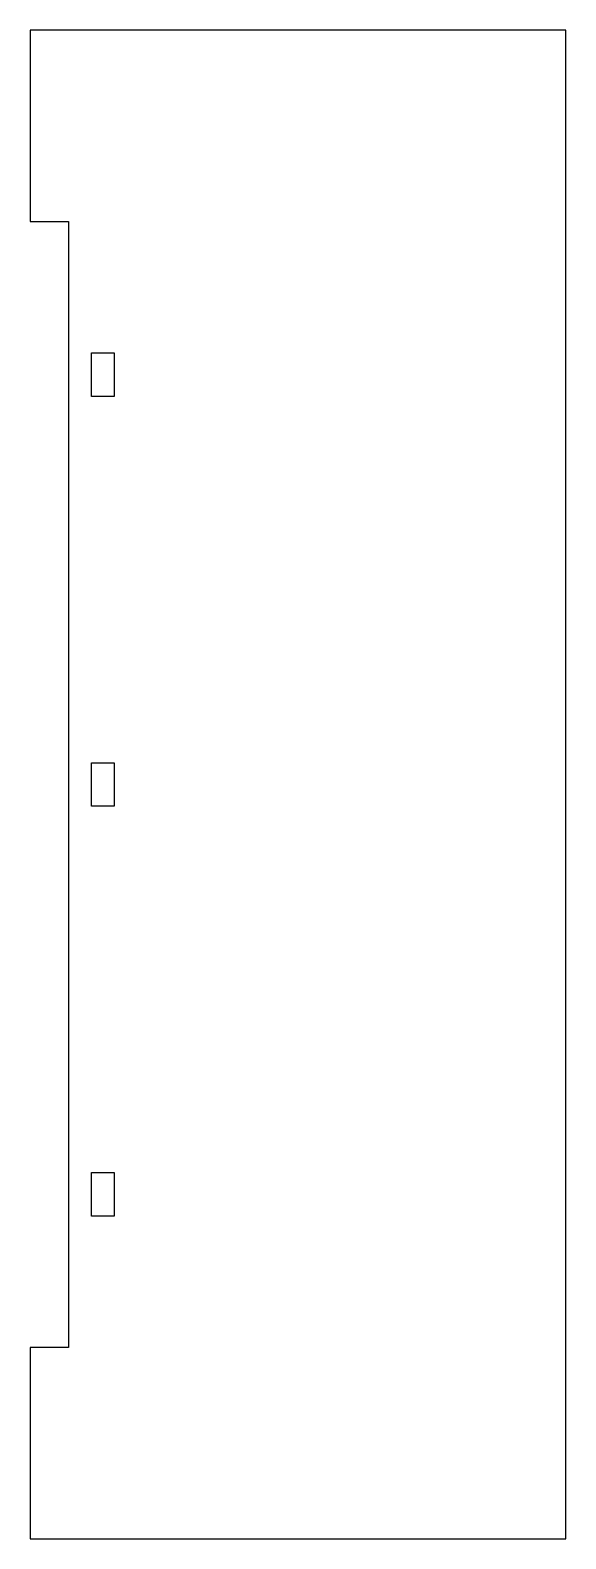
# Model space of a CAD drawing. Header units: millimetres. Extents: x -70 to 0, y 0 to 197.
import ezdxf

# ---------------------------------------------------------------- set-up
doc = ezdxf.new("R2010")
doc.units = ezdxf.units.MM

msp = doc.modelspace()

# ---------------------------------------------------------------- linework, layer by layer
for points in [[(0, 0), (0, 197), (-70, 197), (-70, 172), (-65, 172), (-65, 25), (-70, 25), (-70, 0)], [(-62, 154.85), (-59, 154.85), (-59, 149.15), (-62, 149.15)], [(-62, 101.35), (-59, 101.35), (-59, 95.65), (-62, 95.65)], [(-59, 47.85), (-59, 42.15), (-62, 42.15), (-62, 47.85)]]:
    msp.add_lwpolyline(points, close=True)

doc.saveas('drawing.dxf')
